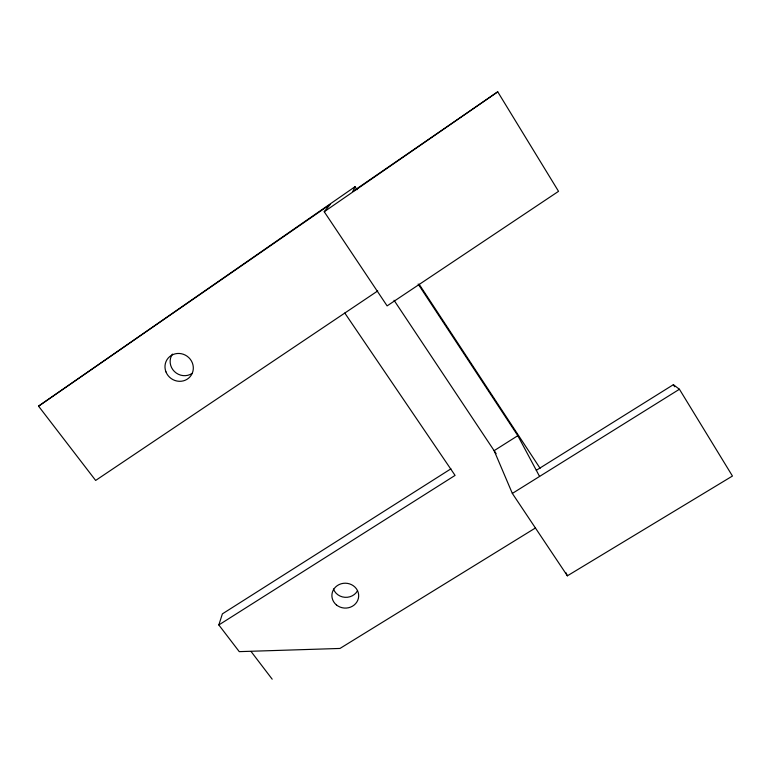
<?xml version="1.0" encoding="UTF-8"?>
<svg xmlns="http://www.w3.org/2000/svg" width="771" height="771" viewBox="0 0 771 771"><rect width="100%" height="100%" fill="white"/><g stroke="black" fill="none" stroke-linecap="round" stroke-linejoin="round"><path stroke-width="1.16" d="M535.469 527.962L339.972 648.45L239.261 651.64L218.829 624.953L222.385 613.87L450.919 468.835M357.021 189.714L355.046 186.698L352.79 191.507L497.729 91.816L558.532 191.333L387.119 305.885L324.225 211.736L330.229 204.402L38.55 406.153L95.652 480.439L377.723 290.937M38.55 406.153L355.046 186.698M324.225 211.736L497.729 91.816M218.829 624.953L455.073 475.399L344.81 313.055M418.142 284.056L517.813 435.682L494.134 450.669L512.339 493.43L567.379 575.821L732.45 476.035L679.424 389.249L673.372 384.681L536.317 470.31L539.555 476.449L512.339 493.43M539.555 476.449L679.424 389.249M251.057 651.476L272.192 679.184M394.048 300.276L496.129 453.666M419.154 284.258L540.105 468.315M673.372 384.681L674.635 386.734M517.813 435.682L536.317 470.31M565.866 572.622L567.379 575.821M357.532 590.702A13.078 12.172 2.6 0 1 344.936 597.313A13.078 12.172 2.6 0 1 333.457 588.996M192.124 373.395A14.023 13.386 35.4 0 1 174.419 371.516A14.023 13.386 35.4 0 1 172.425 354.091M336.378 604.888A13.396 12.442 2.6 0 0 358.409 598.238A13.396 12.442 2.6 0 0 341.071 583.811A13.396 12.442 2.6 0 0 336.378 604.888M165.948 371.863A14.389 13.714 34.9 0 0 190.215 376.576A14.389 13.714 34.9 0 0 181.301 353.716A14.389 13.714 34.9 0 0 165.948 371.863"/></g></svg>
